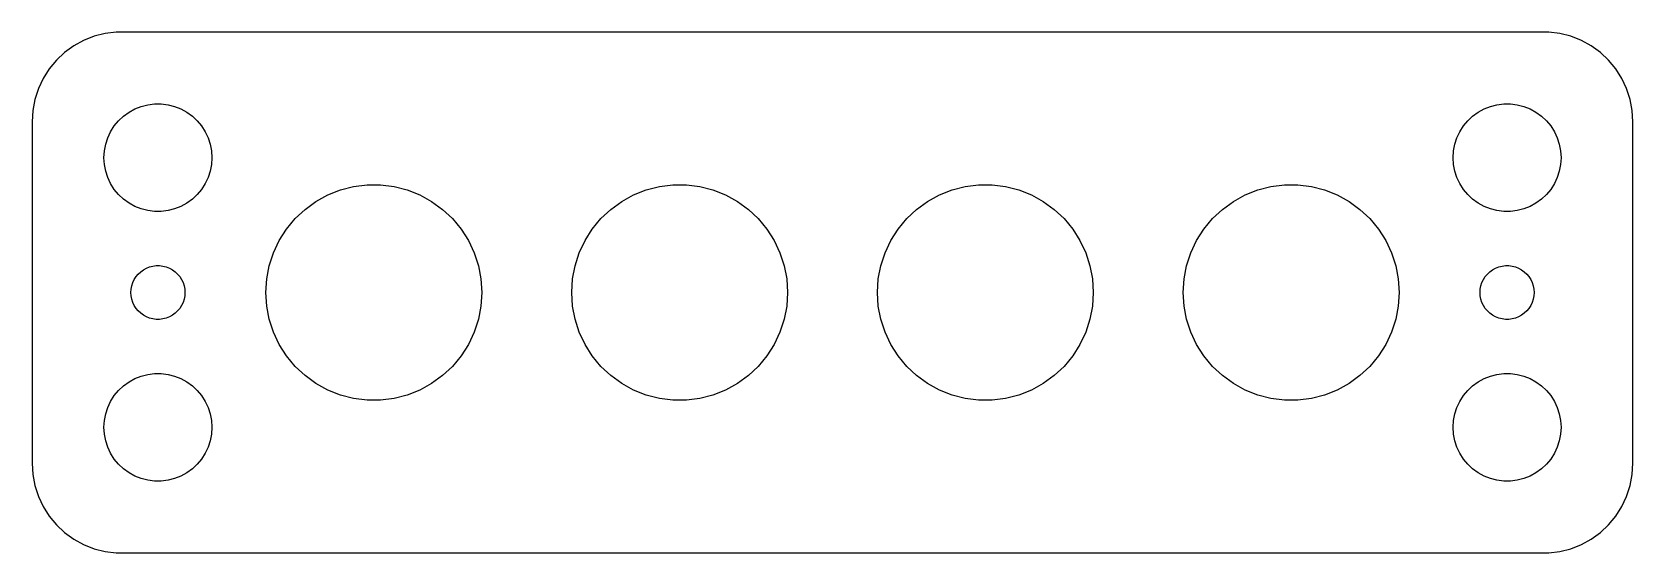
# Model space of a CAD drawing. Header units: metres. Extents: x -44.5 to 44.5, y 24.5 to 53.5.
import ezdxf

# ---------------------------------------------------------------- set-up
doc = ezdxf.new("R2010")
doc.units = ezdxf.units.M

msp = doc.modelspace()

# ---------------------------------------------------------------- linework, layer by layer
for p, q in [((-40.4369, 53.4114), (-41.0451, 53.2553)), ((-39.8139, 53.4901), (-40.4369, 53.4114)), ((39.8139, 53.4901), (-39.8139, 53.4901)), ((40.4369, 53.4114), (39.8139, 53.4901)), ((41.0451, 53.2553), (40.4369, 53.4114)), ((-42.1791, 52.7216), (-42.6871, 52.3526)), ((-41.6289, 53.0241), (-42.1791, 52.7216)), ((-41.0451, 53.2553), (-41.6289, 53.0241)), ((41.6289, 53.0241), (41.0451, 53.2553)), ((42.1791, 52.7216), (41.6289, 53.0241)), ((42.6871, 52.3526), (42.1791, 52.7216)), ((-43.1448, 51.9227), (-43.5451, 51.4389)), ((-42.6871, 52.3526), (-43.1448, 51.9227)), ((43.1448, 51.9227), (42.6871, 52.3526)), ((43.5451, 51.4389), (43.1448, 51.9227)), ((-43.8815, 50.9088), (-44.1489, 50.3406)), ((-43.5451, 51.4389), (-43.8815, 50.9088)), ((43.8815, 50.9088), (43.5451, 51.4389)), ((44.1489, 50.3406), (43.8815, 50.9088)), ((-44.1489, 50.3406), (-44.3429, 49.7434)), ((44.3429, 49.7434), (44.1489, 50.3406)), ((-44.4606, 49.1267), (-44.5, 48.5)), ((-44.3429, 49.7434), (-44.4606, 49.1267)), ((-39.4123, 48.8115), (-39.1075, 49.033)), ((-39.1075, 49.033), (-38.7773, 49.2145)), ((-38.7773, 49.2145), (-38.427, 49.3532)), ((-38.427, 49.3532), (-38.0621, 49.4469)), ((-38.0621, 49.4469), (-37.6884, 49.4941)), ((-37.6884, 49.4941), (-37.3116, 49.4941)), ((-37.3116, 49.4941), (-36.9379, 49.4469)), ((-36.9379, 49.4469), (-36.5729, 49.3532)), ((-36.5729, 49.3532), (-36.2227, 49.2145)), ((-36.2227, 49.2145), (-35.8925, 49.033)), ((-35.8925, 49.033), (-35.5877, 48.8115)), ((35.5877, 48.8115), (35.8925, 49.033)), ((35.8925, 49.033), (36.2227, 49.2145)), ((36.2227, 49.2145), (36.5729, 49.3532)), ((36.5729, 49.3532), (36.9379, 49.4469)), ((36.9379, 49.4469), (37.3116, 49.4941)), ((37.3116, 49.4941), (37.6884, 49.4941)), ((37.6884, 49.4941), (38.0621, 49.4469)), ((38.0621, 49.4469), (38.427, 49.3532)), ((38.427, 49.3532), (38.7773, 49.2145)), ((38.7773, 49.2145), (39.1075, 49.033)), ((39.1075, 49.033), (39.4123, 48.8115)), ((44.4606, 49.1267), (44.3429, 49.7434)), ((44.5, 48.5), (44.4606, 49.1267)), ((-44.5, 48.5), (-44.5, 29.5)), ((-40.1289, 47.9453), (-39.927, 48.2634)), ((-39.927, 48.2634), (-39.6869, 48.5536)), ((-39.6869, 48.5536), (-39.4123, 48.8115)), ((-35.5877, 48.8115), (-35.3131, 48.5536)), ((-35.3131, 48.5536), (-35.0729, 48.2634)), ((-35.0729, 48.2634), (-34.8711, 47.9453)), ((34.8711, 47.9453), (35.0729, 48.2634)), ((35.0729, 48.2634), (35.3131, 48.5536)), ((35.3131, 48.5536), (35.5877, 48.8115)), ((39.4123, 48.8115), (39.6869, 48.5536)), ((39.6869, 48.5536), (39.927, 48.2634)), ((39.927, 48.2634), (40.1289, 47.9453)), ((44.5, 29.5), (44.5, 48.5)), ((-40.4763, 46.876), (-40.4057, 47.2461)), ((-40.4057, 47.2461), (-40.2893, 47.6044)), ((-40.2893, 47.6044), (-40.1289, 47.9453)), ((-34.8711, 47.9453), (-34.7107, 47.6044)), ((-34.7107, 47.6044), (-34.5942, 47.2461)), ((-34.5942, 47.2461), (-34.5237, 46.876)), ((34.5237, 46.876), (34.5942, 47.2461)), ((34.5942, 47.2461), (34.7107, 47.6044)), ((34.7107, 47.6044), (34.8711, 47.9453)), ((40.1289, 47.9453), (40.2893, 47.6044)), ((40.2893, 47.6044), (40.4057, 47.2461)), ((40.4057, 47.2461), (40.4763, 46.876)), ((-40.5, 46.5), (-40.4763, 46.876)), ((-40.4763, 46.124), (-40.5, 46.5)), ((-34.5237, 46.876), (-34.5, 46.5)), ((-34.5, 46.5), (-34.5237, 46.124)), ((34.5, 46.5), (34.5237, 46.876)), ((34.5237, 46.124), (34.5, 46.5)), ((40.4763, 46.876), (40.5, 46.5)), ((40.5, 46.5), (40.4763, 46.124)), ((-40.4057, 45.7539), (-40.4763, 46.124)), ((-40.2893, 45.3956), (-40.4057, 45.7539)), ((-40.1289, 45.0547), (-40.2893, 45.3956)), ((-34.7107, 45.3956), (-34.8711, 45.0547)), ((-34.5942, 45.7539), (-34.7107, 45.3956)), ((-34.5237, 46.124), (-34.5942, 45.7539)), ((34.5942, 45.7539), (34.5237, 46.124)), ((34.7107, 45.3956), (34.5942, 45.7539)), ((34.8711, 45.0547), (34.7107, 45.3956)), ((40.2893, 45.3956), (40.1289, 45.0547)), ((40.4057, 45.7539), (40.2893, 45.3956)), ((40.4763, 46.124), (40.4057, 45.7539)), ((-39.927, 44.7366), (-40.1289, 45.0547)), ((-39.6869, 44.4464), (-39.927, 44.7366)), ((-35.0729, 44.7366), (-35.3131, 44.4464)), ((-34.8711, 45.0547), (-35.0729, 44.7366)), ((-28.0547, 44.429), (-27.3541, 44.7063)), ((-27.3541, 44.7063), (-26.6243, 44.8937)), ((-26.6243, 44.8937), (-25.8767, 44.9882)), ((-25.8767, 44.9882), (-25.1232, 44.9882)), ((-25.1232, 44.9882), (-24.3757, 44.8937)), ((-24.3757, 44.8937), (-23.6459, 44.7063)), ((-23.6459, 44.7063), (-22.9453, 44.429)), ((-11.0547, 44.429), (-10.3541, 44.7063)), ((-10.3541, 44.7063), (-9.62428, 44.8937)), ((-9.62428, 44.8937), (-8.87674, 44.9882)), ((-8.87674, 44.9882), (-8.12325, 44.9882)), ((-8.12325, 44.9882), (-7.3757, 44.8937)), ((-7.3757, 44.8937), (-6.64589, 44.7063)), ((-6.64589, 44.7063), (-5.94531, 44.429)), ((5.94531, 44.429), (6.64589, 44.7063)), ((6.64589, 44.7063), (7.3757, 44.8937)), ((7.3757, 44.8937), (8.12325, 44.9882)), ((8.12325, 44.9882), (8.87674, 44.9882)), ((8.87674, 44.9882), (9.62428, 44.8937)), ((9.62428, 44.8937), (10.3541, 44.7063)), ((10.3541, 44.7063), (11.0547, 44.429)), ((22.9453, 44.429), (23.6459, 44.7063)), ((23.6459, 44.7063), (24.3757, 44.8937)), ((24.3757, 44.8937), (25.1232, 44.9882)), ((25.1232, 44.9882), (25.8767, 44.9882)), ((25.8767, 44.9882), (26.6243, 44.8937)), ((26.6243, 44.8937), (27.3541, 44.7063)), ((27.3541, 44.7063), (28.0547, 44.429)), ((35.0729, 44.7366), (34.8711, 45.0547)), ((35.3131, 44.4464), (35.0729, 44.7366)), ((39.927, 44.7366), (39.6869, 44.4464)), ((40.1289, 45.0547), (39.927, 44.7366)), ((-39.4123, 44.1884), (-39.6869, 44.4464)), ((-39.1075, 43.967), (-39.4123, 44.1884)), ((-38.7773, 43.7855), (-39.1075, 43.967)), ((-38.427, 43.6468), (-38.7773, 43.7855)), ((-38.0621, 43.5531), (-38.427, 43.6468)), ((-36.5729, 43.6468), (-36.9379, 43.5531)), ((-36.2227, 43.7855), (-36.5729, 43.6468)), ((-35.8925, 43.967), (-36.2227, 43.7855)), ((-35.5877, 44.1884), (-35.8925, 43.967)), ((-35.3131, 44.4464), (-35.5877, 44.1884)), ((-29.8738, 43.1073), (-29.3245, 43.6231)), ((-29.3245, 43.6231), (-28.715, 44.066)), ((-28.715, 44.066), (-28.0547, 44.429)), ((-22.9453, 44.429), (-22.285, 44.066)), ((-22.285, 44.066), (-21.6754, 43.6231)), ((-21.6754, 43.6231), (-21.1262, 43.1073)), ((-12.8738, 43.1073), (-12.3245, 43.6231)), ((-12.3245, 43.6231), (-11.715, 44.066)), ((-11.715, 44.066), (-11.0547, 44.429)), ((-5.94531, 44.429), (-5.28503, 44.066)), ((-5.28503, 44.066), (-4.67545, 43.6231)), ((-4.67545, 43.6231), (-4.12617, 43.1073)), ((4.12617, 43.1073), (4.67545, 43.6231)), ((4.67545, 43.6231), (5.28503, 44.066)), ((5.28503, 44.066), (5.94531, 44.429)), ((11.0547, 44.429), (11.715, 44.066)), ((11.715, 44.066), (12.3245, 43.6231)), ((12.3245, 43.6231), (12.8738, 43.1073)), ((21.1262, 43.1073), (21.6754, 43.6231)), ((21.6754, 43.6231), (22.285, 44.066)), ((22.285, 44.066), (22.9453, 44.429)), ((28.0547, 44.429), (28.715, 44.066)), ((28.715, 44.066), (29.3245, 43.6231)), ((29.3245, 43.6231), (29.8738, 43.1073)), ((35.5877, 44.1884), (35.3131, 44.4464)), ((35.8925, 43.967), (35.5877, 44.1884)), ((36.2227, 43.7855), (35.8925, 43.967)), ((36.5729, 43.6468), (36.2227, 43.7855)), ((36.9379, 43.5531), (36.5729, 43.6468)), ((38.427, 43.6468), (38.0621, 43.5531)), ((38.7773, 43.7855), (38.427, 43.6468)), ((39.1075, 43.967), (38.7773, 43.7855)), ((39.4123, 44.1884), (39.1075, 43.967)), ((39.6869, 44.4464), (39.4123, 44.1884)), ((-37.6884, 43.5059), (-38.0621, 43.5531)), ((-37.3116, 43.5059), (-37.6884, 43.5059)), ((-36.9379, 43.5531), (-37.3116, 43.5059)), ((-30.3541, 42.5267), (-29.8738, 43.1073)), ((-21.1262, 43.1073), (-20.6459, 42.5267)), ((-13.3541, 42.5267), (-12.8738, 43.1073)), ((-4.12617, 43.1073), (-3.64589, 42.5267)), ((3.64589, 42.5267), (4.12617, 43.1073)), ((12.8738, 43.1073), (13.3541, 42.5267)), ((20.6459, 42.5267), (21.1262, 43.1073)), ((29.8738, 43.1073), (30.3541, 42.5267)), ((37.3116, 43.5059), (36.9379, 43.5531)), ((37.6884, 43.5059), (37.3116, 43.5059)), ((38.0621, 43.5531), (37.6884, 43.5059)), ((-31.0787, 41.2087), (-30.7578, 41.8905)), ((-30.7578, 41.8905), (-30.3541, 42.5267)), ((-20.6459, 42.5267), (-20.2422, 41.8905)), ((-20.2422, 41.8905), (-19.9213, 41.2087)), ((-14.0786, 41.2087), (-13.7578, 41.8905)), ((-13.7578, 41.8905), (-13.3541, 42.5267)), ((-3.64589, 42.5267), (-3.24216, 41.8905)), ((-3.24216, 41.8905), (-2.92134, 41.2087)), ((2.92134, 41.2087), (3.24216, 41.8905)), ((3.24216, 41.8905), (3.64589, 42.5267)), ((13.3541, 42.5267), (13.7578, 41.8905)), ((13.7578, 41.8905), (14.0786, 41.2087)), ((19.9213, 41.2087), (20.2422, 41.8905)), ((20.2422, 41.8905), (20.6459, 42.5267)), ((30.3541, 42.5267), (30.7578, 41.8905)), ((30.7578, 41.8905), (31.0787, 41.2087)), ((-31.3115, 40.4921), (-31.0787, 41.2087)), ((-19.9213, 41.2087), (-19.6885, 40.4921)), ((-14.3115, 40.4921), (-14.0786, 41.2087)), ((-2.92134, 41.2087), (-2.68849, 40.4921)), ((2.68849, 40.4921), (2.92134, 41.2087)), ((14.0786, 41.2087), (14.3115, 40.4921)), ((19.6885, 40.4921), (19.9213, 41.2087)), ((31.0787, 41.2087), (31.3115, 40.4921)), ((-38.5934, 40.0268), (-38.4561, 40.1558)), ((-38.4561, 40.1558), (-38.3037, 40.2665)), ((-38.3037, 40.2665), (-38.1387, 40.3572)), ((-38.1387, 40.3572), (-37.9635, 40.4266)), ((-37.9635, 40.4266), (-37.7811, 40.4734)), ((-37.7811, 40.4734), (-37.5942, 40.497)), ((-37.5942, 40.497), (-37.4058, 40.497)), ((-37.4058, 40.497), (-37.2189, 40.4734)), ((-37.2189, 40.4734), (-37.0365, 40.4266)), ((-37.0365, 40.4266), (-36.8613, 40.3572)), ((-36.8613, 40.3572), (-36.6963, 40.2665)), ((-36.6963, 40.2665), (-36.5439, 40.1558)), ((-36.5439, 40.1558), (-36.4065, 40.0268)), ((-31.4527, 39.752), (-31.3115, 40.4921)), ((-19.6885, 40.4921), (-19.5473, 39.752)), ((-14.4527, 39.752), (-14.3115, 40.4921)), ((-2.68849, 40.4921), (-2.5473, 39.752)), ((2.5473, 39.752), (2.68849, 40.4921)), ((14.3115, 40.4921), (14.4527, 39.752)), ((19.5473, 39.752), (19.6885, 40.4921)), ((31.3115, 40.4921), (31.4527, 39.752)), ((36.4065, 40.0268), (36.5439, 40.1558)), ((36.5439, 40.1558), (36.6963, 40.2665)), ((36.6963, 40.2665), (36.8613, 40.3572)), ((36.8613, 40.3572), (37.0365, 40.4266)), ((37.0365, 40.4266), (37.2189, 40.4734)), ((37.2189, 40.4734), (37.4058, 40.497)), ((37.4058, 40.497), (37.5942, 40.497)), ((37.5942, 40.497), (37.7811, 40.4734)), ((37.7811, 40.4734), (37.9635, 40.4266)), ((37.9635, 40.4266), (38.1387, 40.3572)), ((38.1387, 40.3572), (38.3037, 40.2665)), ((38.3037, 40.2665), (38.4561, 40.1558)), ((38.4561, 40.1558), (38.5934, 40.0268)), ((-39, 39), (-38.9882, 39.188)), ((-38.9882, 39.188), (-38.9529, 39.373)), ((-38.9529, 39.373), (-38.8947, 39.5522)), ((-38.8947, 39.5522), (-38.8145, 39.7226)), ((-38.8145, 39.7226), (-38.7135, 39.8817)), ((-38.7135, 39.8817), (-38.5934, 40.0268)), ((-36.4065, 40.0268), (-36.2865, 39.8817)), ((-36.2865, 39.8817), (-36.1855, 39.7226)), ((-36.1855, 39.7226), (-36.1053, 39.5522)), ((-36.1053, 39.5522), (-36.0471, 39.373)), ((-36.0471, 39.373), (-36.0118, 39.188)), ((-36.0118, 39.188), (-36, 39)), ((-31.5, 39), (-31.4527, 39.752)), ((-19.5473, 39.752), (-19.5, 39)), ((-14.5, 39), (-14.4527, 39.752)), ((-2.5473, 39.752), (-2.5, 39)), ((2.5, 39), (2.5473, 39.752)), ((14.4527, 39.752), (14.5, 39)), ((19.5, 39), (19.5473, 39.752)), ((31.4527, 39.752), (31.5, 39)), ((36, 39), (36.0118, 39.188)), ((36.0118, 39.188), (36.0471, 39.373)), ((36.0471, 39.373), (36.1053, 39.5522)), ((36.1053, 39.5522), (36.1855, 39.7226)), ((36.1855, 39.7226), (36.2865, 39.8817)), ((36.2865, 39.8817), (36.4065, 40.0268)), ((38.5934, 40.0268), (38.7135, 39.8817)), ((38.7135, 39.8817), (38.8145, 39.7226)), ((38.8145, 39.7226), (38.8947, 39.5522)), ((38.8947, 39.5522), (38.9529, 39.373)), ((38.9529, 39.373), (38.9882, 39.188)), ((38.9882, 39.188), (39, 39)), ((-38.9882, 38.812), (-39, 39)), ((-38.9529, 38.627), (-38.9882, 38.812)), ((-38.8947, 38.4478), (-38.9529, 38.627)), ((-38.8145, 38.2774), (-38.8947, 38.4478)), ((-38.7135, 38.1183), (-38.8145, 38.2774)), ((-36.1855, 38.2774), (-36.2865, 38.1183)), ((-36.1053, 38.4478), (-36.1855, 38.2774)), ((-36.0471, 38.627), (-36.1053, 38.4478)), ((-36.0118, 38.812), (-36.0471, 38.627)), ((-36, 39), (-36.0118, 38.812)), ((-31.4527, 38.248), (-31.5, 39)), ((-19.5, 39), (-19.5473, 38.248)), ((-14.4527, 38.248), (-14.5, 39)), ((-2.5, 39), (-2.5473, 38.248)), ((2.5473, 38.248), (2.5, 39)), ((14.5, 39), (14.4527, 38.248)), ((19.5473, 38.248), (19.5, 39)), ((31.5, 39), (31.4527, 38.248)), ((36.0118, 38.812), (36, 39)), ((36.0471, 38.627), (36.0118, 38.812)), ((36.1053, 38.4478), (36.0471, 38.627)), ((36.1855, 38.2774), (36.1053, 38.4478)), ((36.2865, 38.1183), (36.1855, 38.2774)), ((38.8145, 38.2774), (38.7135, 38.1183)), ((38.8947, 38.4478), (38.8145, 38.2774)), ((38.9529, 38.627), (38.8947, 38.4478)), ((38.9882, 38.812), (38.9529, 38.627)), ((39, 39), (38.9882, 38.812)), ((-38.5934, 37.9732), (-38.7135, 38.1183)), ((-38.4561, 37.8442), (-38.5934, 37.9732)), ((-38.3037, 37.7335), (-38.4561, 37.8442)), ((-38.1387, 37.6428), (-38.3037, 37.7335)), ((-37.9635, 37.5734), (-38.1387, 37.6428)), ((-37.7811, 37.5266), (-37.9635, 37.5734)), ((-37.5942, 37.503), (-37.7811, 37.5266)), ((-37.4058, 37.503), (-37.5942, 37.503)), ((-37.2189, 37.5266), (-37.4058, 37.503)), ((-37.0365, 37.5734), (-37.2189, 37.5266)), ((-36.8613, 37.6428), (-37.0365, 37.5734)), ((-36.6963, 37.7335), (-36.8613, 37.6428)), ((-36.5439, 37.8442), (-36.6963, 37.7335)), ((-36.4065, 37.9732), (-36.5439, 37.8442)), ((-36.2865, 38.1183), (-36.4065, 37.9732)), ((-31.3115, 37.5079), (-31.4527, 38.248)), ((-31.0787, 36.7913), (-31.3115, 37.5079)), ((-19.6885, 37.5079), (-19.9213, 36.7913)), ((-19.5473, 38.248), (-19.6885, 37.5079)), ((-14.3115, 37.5079), (-14.4527, 38.248)), ((-14.0786, 36.7913), (-14.3115, 37.5079)), ((-2.68849, 37.5079), (-2.92134, 36.7913)), ((-2.5473, 38.248), (-2.68849, 37.5079)), ((2.68849, 37.5079), (2.5473, 38.248)), ((2.92134, 36.7913), (2.68849, 37.5079)), ((14.3115, 37.5079), (14.0786, 36.7913)), ((14.4527, 38.248), (14.3115, 37.5079)), ((19.6885, 37.5079), (19.5473, 38.248)), ((19.9213, 36.7913), (19.6885, 37.5079)), ((31.3115, 37.5079), (31.0787, 36.7913)), ((31.4527, 38.248), (31.3115, 37.5079)), ((36.4065, 37.9732), (36.2865, 38.1183)), ((36.5439, 37.8442), (36.4065, 37.9732)), ((36.6963, 37.7335), (36.5439, 37.8442)), ((36.8613, 37.6428), (36.6963, 37.7335)), ((37.0365, 37.5734), (36.8613, 37.6428)), ((37.2189, 37.5266), (37.0365, 37.5734)), ((37.4058, 37.503), (37.2189, 37.5266)), ((37.5942, 37.503), (37.4058, 37.503)), ((37.7811, 37.5266), (37.5942, 37.503)), ((37.9635, 37.5734), (37.7811, 37.5266)), ((38.1387, 37.6428), (37.9635, 37.5734)), ((38.3037, 37.7335), (38.1387, 37.6428)), ((38.4561, 37.8442), (38.3037, 37.7335)), ((38.5934, 37.9732), (38.4561, 37.8442)), ((38.7135, 38.1183), (38.5934, 37.9732)), ((-30.7578, 36.1095), (-31.0787, 36.7913)), ((-19.9213, 36.7913), (-20.2422, 36.1095)), ((-13.7578, 36.1095), (-14.0786, 36.7913)), ((-2.92134, 36.7913), (-3.24216, 36.1095)), ((3.24216, 36.1095), (2.92134, 36.7913)), ((14.0786, 36.7913), (13.7578, 36.1095)), ((20.2422, 36.1095), (19.9213, 36.7913)), ((31.0787, 36.7913), (30.7578, 36.1095)), ((-30.3541, 35.4733), (-30.7578, 36.1095)), ((-20.2422, 36.1095), (-20.6459, 35.4733)), ((-13.3541, 35.4733), (-13.7578, 36.1095)), ((-3.24216, 36.1095), (-3.64589, 35.4733)), ((3.64589, 35.4733), (3.24216, 36.1095)), ((13.7578, 36.1095), (13.3541, 35.4733)), ((20.6459, 35.4733), (20.2422, 36.1095)), ((30.7578, 36.1095), (30.3541, 35.4733)), ((-29.8738, 34.8927), (-30.3541, 35.4733)), ((-29.3245, 34.3769), (-29.8738, 34.8927)), ((-21.1262, 34.8927), (-21.6754, 34.3769)), ((-20.6459, 35.4733), (-21.1262, 34.8927)), ((-12.8738, 34.8927), (-13.3541, 35.4733)), ((-12.3245, 34.3769), (-12.8738, 34.8927)), ((-4.12617, 34.8927), (-4.67545, 34.3769)), ((-3.64589, 35.4733), (-4.12617, 34.8927)), ((4.12617, 34.8927), (3.64589, 35.4733)), ((4.67545, 34.3769), (4.12617, 34.8927)), ((12.8738, 34.8927), (12.3245, 34.3769)), ((13.3541, 35.4733), (12.8738, 34.8927)), ((21.1262, 34.8927), (20.6459, 35.4733)), ((21.6754, 34.3769), (21.1262, 34.8927)), ((29.8738, 34.8927), (29.3245, 34.3769)), ((30.3541, 35.4733), (29.8738, 34.8927)), ((-39.4123, 33.8116), (-39.1075, 34.033)), ((-39.1075, 34.033), (-38.7773, 34.2145)), ((-38.7773, 34.2145), (-38.427, 34.3532)), ((-38.427, 34.3532), (-38.0621, 34.4469)), ((-38.0621, 34.4469), (-37.6884, 34.4941)), ((-37.6884, 34.4941), (-37.3116, 34.4941)), ((-37.3116, 34.4941), (-36.9379, 34.4469)), ((-36.9379, 34.4469), (-36.5729, 34.3532)), ((-36.5729, 34.3532), (-36.2227, 34.2145)), ((-36.2227, 34.2145), (-35.8925, 34.033)), ((-35.8925, 34.033), (-35.5877, 33.8116)), ((-28.715, 33.934), (-29.3245, 34.3769)), ((-28.0547, 33.571), (-28.715, 33.934)), ((-22.285, 33.934), (-22.9453, 33.571)), ((-21.6754, 34.3769), (-22.285, 33.934)), ((-11.715, 33.934), (-12.3245, 34.3769)), ((-11.0547, 33.571), (-11.715, 33.934)), ((-5.28503, 33.934), (-5.94531, 33.571)), ((-4.67545, 34.3769), (-5.28503, 33.934)), ((5.28503, 33.934), (4.67545, 34.3769)), ((5.94531, 33.571), (5.28503, 33.934)), ((11.715, 33.934), (11.0547, 33.571)), ((12.3245, 34.3769), (11.715, 33.934)), ((22.285, 33.934), (21.6754, 34.3769)), ((22.9453, 33.571), (22.285, 33.934)), ((28.715, 33.934), (28.0547, 33.571)), ((29.3245, 34.3769), (28.715, 33.934)), ((35.5877, 33.8116), (35.8925, 34.033)), ((35.8925, 34.033), (36.2227, 34.2145)), ((36.2227, 34.2145), (36.5729, 34.3532)), ((36.5729, 34.3532), (36.9379, 34.4469)), ((36.9379, 34.4469), (37.3116, 34.4941)), ((37.3116, 34.4941), (37.6884, 34.4941)), ((37.6884, 34.4941), (38.0621, 34.4469)), ((38.0621, 34.4469), (38.427, 34.3532)), ((38.427, 34.3532), (38.7773, 34.2145)), ((38.7773, 34.2145), (39.1075, 34.033)), ((39.1075, 34.033), (39.4123, 33.8116)), ((-40.2893, 32.6044), (-40.1289, 32.9453)), ((-40.1289, 32.9453), (-39.927, 33.2634)), ((-39.927, 33.2634), (-39.6869, 33.5536)), ((-39.6869, 33.5536), (-39.4123, 33.8116)), ((-35.5877, 33.8116), (-35.3131, 33.5536)), ((-35.3131, 33.5536), (-35.0729, 33.2634)), ((-35.0729, 33.2634), (-34.8711, 32.9453)), ((-34.8711, 32.9453), (-34.7107, 32.6044)), ((-27.3541, 33.2937), (-28.0547, 33.571)), ((-26.6243, 33.1063), (-27.3541, 33.2937)), ((-25.8767, 33.0118), (-26.6243, 33.1063)), ((-25.1232, 33.0118), (-25.8767, 33.0118)), ((-24.3757, 33.1063), (-25.1232, 33.0118)), ((-23.6459, 33.2937), (-24.3757, 33.1063)), ((-22.9453, 33.571), (-23.6459, 33.2937)), ((-10.3541, 33.2937), (-11.0547, 33.571)), ((-9.62428, 33.1063), (-10.3541, 33.2937)), ((-8.87674, 33.0118), (-9.62428, 33.1063)), ((-8.12325, 33.0118), (-8.87674, 33.0118)), ((-7.3757, 33.1063), (-8.12325, 33.0118)), ((-6.64589, 33.2937), (-7.3757, 33.1063)), ((-5.94531, 33.571), (-6.64589, 33.2937)), ((6.64589, 33.2937), (5.94531, 33.571)), ((7.3757, 33.1063), (6.64589, 33.2937)), ((8.12325, 33.0118), (7.3757, 33.1063)), ((8.87674, 33.0118), (8.12325, 33.0118)), ((9.62428, 33.1063), (8.87674, 33.0118)), ((10.3541, 33.2937), (9.62428, 33.1063)), ((11.0547, 33.571), (10.3541, 33.2937)), ((23.6459, 33.2937), (22.9453, 33.571)), ((24.3757, 33.1063), (23.6459, 33.2937)), ((25.1232, 33.0118), (24.3757, 33.1063)), ((25.8767, 33.0118), (25.1232, 33.0118)), ((26.6243, 33.1063), (25.8767, 33.0118)), ((27.3541, 33.2937), (26.6243, 33.1063)), ((28.0547, 33.571), (27.3541, 33.2937)), ((34.7107, 32.6044), (34.8711, 32.9453)), ((34.8711, 32.9453), (35.0729, 33.2634)), ((35.0729, 33.2634), (35.3131, 33.5536)), ((35.3131, 33.5536), (35.5877, 33.8116)), ((39.4123, 33.8116), (39.6869, 33.5536)), ((39.6869, 33.5536), (39.927, 33.2634)), ((39.927, 33.2634), (40.1289, 32.9453)), ((40.1289, 32.9453), (40.2893, 32.6044)), ((-40.4763, 31.876), (-40.4057, 32.2461)), ((-40.4057, 32.2461), (-40.2893, 32.6044)), ((-34.7107, 32.6044), (-34.5942, 32.2461)), ((-34.5942, 32.2461), (-34.5237, 31.876)), ((34.5237, 31.876), (34.5942, 32.2461)), ((34.5942, 32.2461), (34.7107, 32.6044)), ((40.2893, 32.6044), (40.4057, 32.2461)), ((40.4057, 32.2461), (40.4763, 31.876)), ((-40.5, 31.5), (-40.4763, 31.876)), ((-40.4763, 31.124), (-40.5, 31.5)), ((-34.5237, 31.876), (-34.5, 31.5)), ((-34.5, 31.5), (-34.5237, 31.124)), ((34.5, 31.5), (34.5237, 31.876)), ((34.5237, 31.124), (34.5, 31.5)), ((40.4763, 31.876), (40.5, 31.5)), ((40.5, 31.5), (40.4763, 31.124)), ((-40.4057, 30.7539), (-40.4763, 31.124)), ((-40.2893, 30.3956), (-40.4057, 30.7539)), ((-40.1289, 30.0547), (-40.2893, 30.3956)), ((-34.7107, 30.3956), (-34.8711, 30.0547)), ((-34.5942, 30.7539), (-34.7107, 30.3956)), ((-34.5237, 31.124), (-34.5942, 30.7539)), ((34.5942, 30.7539), (34.5237, 31.124)), ((34.7107, 30.3956), (34.5942, 30.7539)), ((34.8711, 30.0547), (34.7107, 30.3956)), ((40.2893, 30.3956), (40.1289, 30.0547)), ((40.4057, 30.7539), (40.2893, 30.3956)), ((40.4763, 31.124), (40.4057, 30.7539)), ((-44.5, 29.5), (-44.4606, 28.8733)), ((-39.927, 29.7366), (-40.1289, 30.0547)), ((-39.6869, 29.4464), (-39.927, 29.7366)), ((-39.4123, 29.1885), (-39.6869, 29.4464)), ((-35.3131, 29.4464), (-35.5877, 29.1885)), ((-35.0729, 29.7366), (-35.3131, 29.4464)), ((-34.8711, 30.0547), (-35.0729, 29.7366)), ((35.0729, 29.7366), (34.8711, 30.0547)), ((35.3131, 29.4464), (35.0729, 29.7366)), ((35.5877, 29.1885), (35.3131, 29.4464)), ((39.6869, 29.4464), (39.4123, 29.1885)), ((39.927, 29.7366), (39.6869, 29.4464)), ((40.1289, 30.0547), (39.927, 29.7366)), ((44.4606, 28.8733), (44.5, 29.5)), ((-44.4606, 28.8733), (-44.3429, 28.2566)), ((-39.1075, 28.967), (-39.4123, 29.1885)), ((-38.7773, 28.7855), (-39.1075, 28.967)), ((-38.427, 28.6468), (-38.7773, 28.7855)), ((-38.0621, 28.5531), (-38.427, 28.6468)), ((-37.6884, 28.5059), (-38.0621, 28.5531)), ((-37.3116, 28.5059), (-37.6884, 28.5059)), ((-36.9379, 28.5531), (-37.3116, 28.5059)), ((-36.5729, 28.6468), (-36.9379, 28.5531)), ((-36.2227, 28.7855), (-36.5729, 28.6468)), ((-35.8925, 28.967), (-36.2227, 28.7855)), ((-35.5877, 29.1885), (-35.8925, 28.967)), ((35.8925, 28.967), (35.5877, 29.1885)), ((36.2227, 28.7855), (35.8925, 28.967)), ((36.5729, 28.6468), (36.2227, 28.7855)), ((36.9379, 28.5531), (36.5729, 28.6468)), ((37.3116, 28.5059), (36.9379, 28.5531)), ((37.6884, 28.5059), (37.3116, 28.5059)), ((38.0621, 28.5531), (37.6884, 28.5059)), ((38.427, 28.6468), (38.0621, 28.5531)), ((38.7773, 28.7855), (38.427, 28.6468)), ((39.1075, 28.967), (38.7773, 28.7855)), ((39.4123, 29.1885), (39.1075, 28.967)), ((44.3429, 28.2566), (44.4606, 28.8733)), ((-44.3429, 28.2566), (-44.1489, 27.6594)), ((-44.1489, 27.6594), (-43.8815, 27.0912)), ((43.8815, 27.0912), (44.1489, 27.6594)), ((44.1489, 27.6594), (44.3429, 28.2566)), ((-43.8815, 27.0912), (-43.5451, 26.5611)), ((43.5451, 26.5611), (43.8815, 27.0912)), ((-43.5451, 26.5611), (-43.1448, 26.0773)), ((-43.1448, 26.0773), (-42.6871, 25.6474)), ((42.6871, 25.6474), (43.1448, 26.0773)), ((43.1448, 26.0773), (43.5451, 26.5611)), ((-42.6871, 25.6474), (-42.1791, 25.2784)), ((-42.1791, 25.2784), (-41.6289, 24.9759)), ((-41.6289, 24.9759), (-41.0451, 24.7447)), ((41.0451, 24.7447), (41.6289, 24.9759)), ((41.6289, 24.9759), (42.1791, 25.2784)), ((42.1791, 25.2784), (42.6871, 25.6474)), ((-41.0451, 24.7447), (-40.4369, 24.5886)), ((-40.4369, 24.5886), (-39.8139, 24.5099)), ((-39.8139, 24.5099), (39.8139, 24.5099)), ((39.8139, 24.5099), (40.4369, 24.5886)), ((40.4369, 24.5886), (41.0451, 24.7447))]:
    msp.add_line(p, q)

doc.saveas('drawing.dxf')
